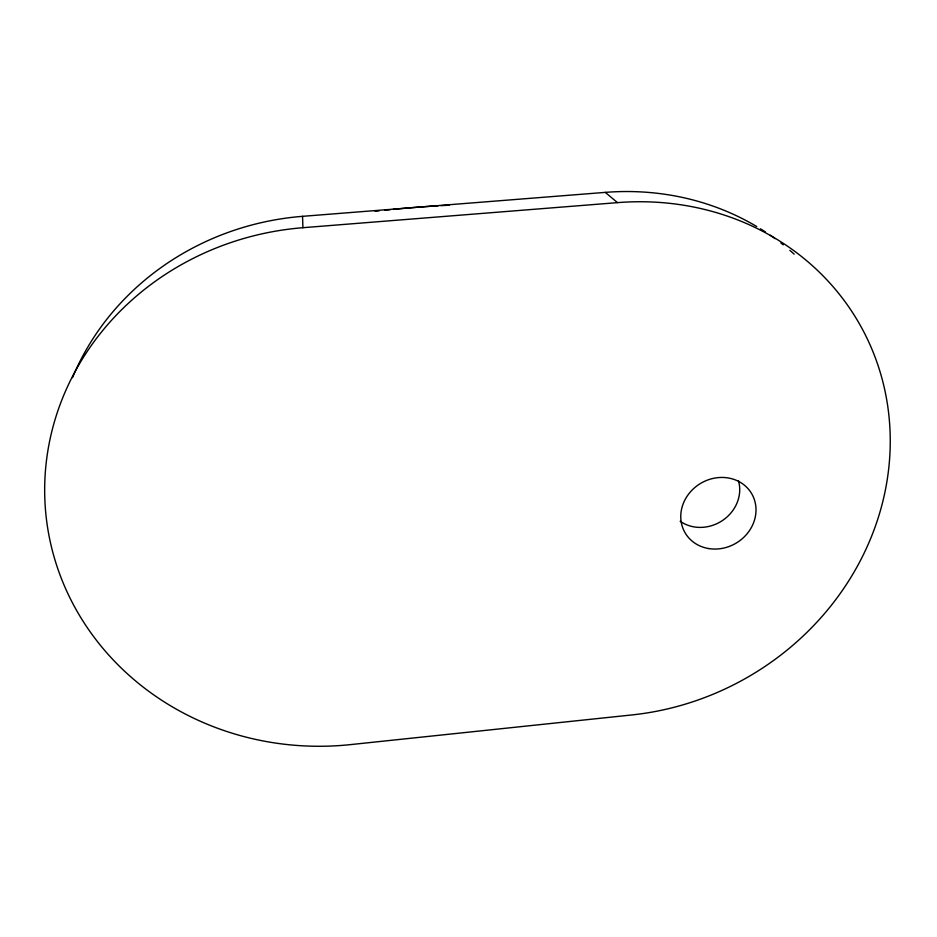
<?xml version="1.0" encoding="UTF-8"?>
<svg xmlns="http://www.w3.org/2000/svg" width="937" height="937" viewBox="0 0 937 937"><rect width="100%" height="100%" fill="white"/><g stroke="black" fill="none" stroke-linecap="round" stroke-linejoin="round"><path stroke-width="1.41" d="M302.909 227.703L617.506 202.638A274.084 252.158 -28.7 0 1 890.15 434.218A274.084 252.158 -28.7 0 1 631.878 714.943L350.391 744.622A278.359 259.572 -5.6 0 1 45.679 512.164A278.359 259.572 -5.6 0 1 302.909 227.703L302.569 216.33L605.279 192.378A264.222 244.276 -29 0 1 756.721 226.531M605.279 192.378L617.506 202.638M375.105 211.34A229.506 47.939 -3.8 0 1 379.239 210.86M384.767 210.251A229.506 47.939 -3.8 0 1 390.331 209.665M393.118 209.384A229.506 47.939 -3.8 0 1 438.165 205.812M440.987 205.648A229.506 47.939 -3.8 0 1 449.455 205.215M738.461 480.716A37.234 33.697 -31.2 0 1 723.048 520.129A37.234 33.697 -31.2 0 1 680.18 521.241M72.489 377.623A268.205 251.186 -5.2 0 1 302.569 216.33M760.481 228.815A264.222 244.276 -29 0 1 765.447 231.978M770.308 235.257A264.222 244.276 -29 0 1 775.086 238.654M780.908 243.034A264.222 244.276 -29 0 1 783.191 244.826M789.868 250.366A264.222 244.276 -29 0 1 794.154 254.15M708.653 548.555A38.604 34.739 -31 0 0 754.73 500.815A38.604 34.739 -31 0 0 691.787 490.391A38.604 34.739 -31 0 0 708.653 548.555"/></g></svg>
